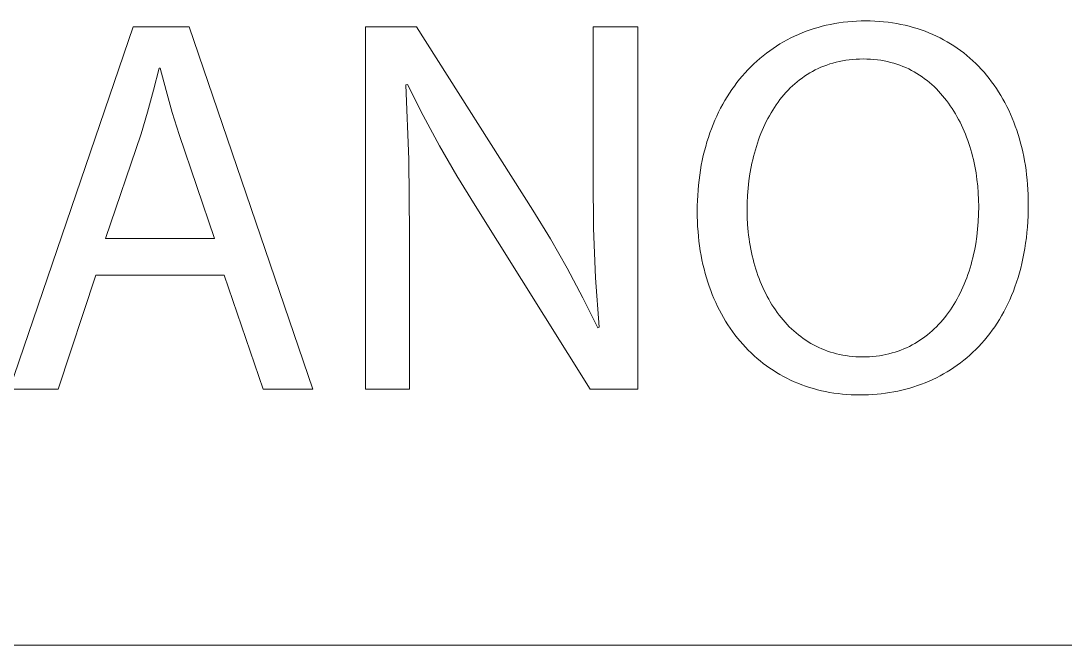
# Model space of a CAD drawing. Header units: millimetres. Extents: x 430 to 4403, y -1522 to 1254.
# Drawn here: x 3479.7 to 3556.9, y -1522.2 to -1476.1 of the extents above; entities that cross this region are included whole.
import ezdxf

# ---------------------------------------------------------------- set-up
doc = ezdxf.new("R2010")
doc.units = ezdxf.units.MM
doc.header["$MEASUREMENT"] = 0
doc.layers.add('Domyślny', color=7, linetype='Continuous', true_color=0x000000)

msp = doc.modelspace()

# ---------------------------------------------------------------- linework, layer by layer
at = {"layer": 'Domyślny', "color": 18, "lineweight": 15, "true_color": 0x000000}
for p, q in [((3540.49, -1476.155), (3540.813, -1476.119)), ((3540.813, -1476.119), (3541.139, -1476.091)), ((3541.139, -1476.091), (3541.468, -1476.071)), ((3541.468, -1476.071), (3541.8, -1476.058)), ((3541.8, -1476.058), (3542.134, -1476.054)), ((3542.134, -1476.054), (3542.475, -1476.058)), ((3542.475, -1476.058), (3542.813, -1476.071)), ((3542.813, -1476.071), (3543.146, -1476.091)), ((3543.146, -1476.091), (3543.475, -1476.119)), ((3543.475, -1476.119), (3543.801, -1476.156)), ((3478.82, -1503.298), (3487.949, -1476.494)), ((3487.949, -1476.494), (3492.103, -1476.494)), ((3492.103, -1476.494), (3501.258, -1503.298)), ((3505.157, -1503.295), (3505.157, -1476.504)), ((3505.157, -1476.504), (3508.928, -1476.504)), ((3508.928, -1476.504), (3517.514, -1490.065)), ((3521.999, -1487.71), (3521.999, -1476.504)), ((3521.999, -1476.504), (3525.28, -1476.504)), ((3525.28, -1476.504), (3525.28, -1503.295)), ((3537.448, -1476.939), (3537.736, -1476.827)), ((3537.736, -1476.827), (3538.027, -1476.722)), ((3538.027, -1476.722), (3538.323, -1476.625)), ((3538.323, -1476.625), (3538.622, -1476.535)), ((3538.622, -1476.535), (3538.925, -1476.452)), ((3538.925, -1476.452), (3539.231, -1476.378)), ((3539.231, -1476.378), (3539.541, -1476.31)), ((3539.541, -1476.31), (3539.854, -1476.251)), ((3539.854, -1476.251), (3540.17, -1476.199)), ((3540.17, -1476.199), (3540.49, -1476.155)), ((3543.801, -1476.156), (3544.122, -1476.2)), ((3544.122, -1476.2), (3544.439, -1476.251)), ((3544.439, -1476.251), (3544.752, -1476.311)), ((3544.752, -1476.311), (3545.061, -1476.378)), ((3545.061, -1476.378), (3545.366, -1476.453)), ((3545.366, -1476.453), (3545.666, -1476.535)), ((3545.666, -1476.535), (3545.962, -1476.625)), ((3545.962, -1476.625), (3546.254, -1476.721)), ((3546.254, -1476.721), (3546.541, -1476.826)), ((3546.541, -1476.826), (3546.824, -1476.937)), ((3535.806, -1477.761), (3536.069, -1477.606)), ((3536.069, -1477.606), (3536.337, -1477.459)), ((3536.337, -1477.459), (3536.608, -1477.318)), ((3536.608, -1477.318), (3536.884, -1477.184)), ((3536.884, -1477.184), (3537.164, -1477.058)), ((3537.164, -1477.058), (3537.448, -1476.939)), ((3546.824, -1476.937), (3547.102, -1477.055)), ((3547.102, -1477.055), (3547.376, -1477.181)), ((3547.376, -1477.181), (3547.645, -1477.313)), ((3547.645, -1477.313), (3547.909, -1477.452)), ((3547.909, -1477.452), (3548.169, -1477.598)), ((3548.169, -1477.598), (3548.423, -1477.751)), ((3534.799, -1478.448), (3535.044, -1478.266)), ((3535.044, -1478.266), (3535.294, -1478.091)), ((3535.294, -1478.091), (3535.548, -1477.922)), ((3535.548, -1477.922), (3535.806, -1477.761)), ((3548.423, -1477.751), (3548.673, -1477.911)), ((3548.673, -1477.911), (3548.919, -1478.077)), ((3548.919, -1478.077), (3549.159, -1478.249)), ((3549.159, -1478.249), (3549.394, -1478.428)), ((3549.394, -1478.428), (3549.624, -1478.614)), ((3533.867, -1479.242), (3534.093, -1479.033)), ((3534.093, -1479.033), (3534.323, -1478.832)), ((3534.323, -1478.832), (3534.559, -1478.637)), ((3534.559, -1478.637), (3534.799, -1478.448)), ((3539.72, -1479.174), (3539.492, -1479.243)), ((3539.952, -1479.112), (3539.72, -1479.174)), ((3540.189, -1479.057), (3539.952, -1479.112)), ((3540.43, -1479.008), (3540.189, -1479.057)), ((3540.675, -1478.967), (3540.43, -1479.008)), ((3540.924, -1478.933), (3540.675, -1478.967)), ((3541.177, -1478.907), (3540.924, -1478.933)), ((3541.435, -1478.888), (3541.177, -1478.907)), ((3541.696, -1478.876), (3541.435, -1478.888)), ((3541.962, -1478.872), (3541.696, -1478.876)), ((3542.231, -1478.876), (3541.962, -1478.872)), ((3542.496, -1478.889), (3542.231, -1478.876)), ((3542.756, -1478.909), (3542.496, -1478.889)), ((3543.011, -1478.936), (3542.756, -1478.909)), ((3543.262, -1478.972), (3543.011, -1478.936)), ((3543.509, -1479.015), (3543.262, -1478.972)), ((3543.751, -1479.065), (3543.509, -1479.015)), ((3543.99, -1479.123), (3543.751, -1479.065)), ((3544.223, -1479.187), (3543.99, -1479.123)), ((3544.452, -1479.259), (3544.223, -1479.187)), ((3549.624, -1478.614), (3549.85, -1478.805)), ((3549.85, -1478.805), (3550.07, -1479.003)), ((3550.07, -1479.003), (3550.284, -1479.207)), ((3550.284, -1479.207), (3550.494, -1479.417)), ((3489.88, -1479.563), (3489.472, -1481.187)), ((3489.96, -1479.563), (3489.88, -1479.563)), ((3490.389, -1481.206), (3489.96, -1479.563)), ((3533.015, -1480.138), (3533.22, -1479.904)), ((3533.22, -1479.904), (3533.431, -1479.677)), ((3533.431, -1479.677), (3533.646, -1479.456)), ((3533.646, -1479.456), (3533.867, -1479.242)), ((3538.01, -1479.907), (3537.816, -1480.026)), ((3538.209, -1479.793), (3538.01, -1479.907)), ((3538.413, -1479.686), (3538.209, -1479.793)), ((3538.62, -1479.585), (3538.413, -1479.686)), ((3538.832, -1479.49), (3538.62, -1479.585)), ((3539.048, -1479.401), (3538.832, -1479.49)), ((3539.268, -1479.319), (3539.048, -1479.401)), ((3539.492, -1479.243), (3539.268, -1479.319)), ((3544.677, -1479.338), (3544.452, -1479.259)), ((3544.898, -1479.423), (3544.677, -1479.338)), ((3545.114, -1479.515), (3544.898, -1479.423)), ((3545.326, -1479.613), (3545.114, -1479.515)), ((3545.534, -1479.717), (3545.326, -1479.613)), ((3545.737, -1479.828), (3545.534, -1479.717)), ((3545.936, -1479.945), (3545.737, -1479.828)), ((3546.13, -1480.068), (3545.936, -1479.945)), ((3550.494, -1479.417), (3550.699, -1479.633)), ((3550.699, -1479.633), (3550.898, -1479.855)), ((3550.898, -1479.855), (3551.091, -1480.082)), ((3508.253, -1480.751), (3508.134, -1480.791)), ((3509.402, -1483.047), (3508.253, -1480.751)), ((3532.432, -1480.875), (3532.621, -1480.623)), ((3532.621, -1480.623), (3532.816, -1480.378)), ((3532.816, -1480.378), (3533.015, -1480.138)), ((3536.904, -1480.709), (3536.734, -1480.862)), ((3537.078, -1480.561), (3536.904, -1480.709)), ((3537.256, -1480.419), (3537.078, -1480.561)), ((3537.438, -1480.283), (3537.256, -1480.419)), ((3537.625, -1480.152), (3537.438, -1480.283)), ((3537.816, -1480.026), (3537.625, -1480.152)), ((3546.321, -1480.196), (3546.13, -1480.068)), ((3546.507, -1480.33), (3546.321, -1480.196)), ((3546.688, -1480.47), (3546.507, -1480.33)), ((3546.865, -1480.615), (3546.688, -1480.47)), ((3547.039, -1480.765), (3546.865, -1480.615)), ((3551.091, -1480.082), (3551.28, -1480.316)), ((3551.28, -1480.316), (3551.463, -1480.555)), ((3551.463, -1480.555), (3551.64, -1480.8)), ((3489.472, -1481.187), (3489.027, -1482.802)), ((3490.856, -1482.838), (3490.389, -1481.206)), ((3508.134, -1480.791), (3508.358, -1486.319)), ((3531.899, -1481.667), (3532.071, -1481.397)), ((3532.071, -1481.397), (3532.249, -1481.133)), ((3532.249, -1481.133), (3532.432, -1480.875)), ((3536.096, -1481.523), (3535.947, -1481.701)), ((3536.249, -1481.35), (3536.096, -1481.523)), ((3536.407, -1481.182), (3536.249, -1481.35)), ((3536.568, -1481.019), (3536.407, -1481.182)), ((3536.734, -1480.862), (3536.568, -1481.019)), ((3547.207, -1480.92), (3547.039, -1480.765)), ((3547.372, -1481.08), (3547.207, -1480.92)), ((3547.532, -1481.246), (3547.372, -1481.08)), ((3547.688, -1481.415), (3547.532, -1481.246)), ((3547.84, -1481.59), (3547.688, -1481.415)), ((3551.64, -1480.8), (3551.812, -1481.05)), ((3551.812, -1481.05), (3551.978, -1481.306)), ((3551.978, -1481.306), (3552.139, -1481.567)), ((3531.418, -1482.51), (3531.573, -1482.223)), ((3531.573, -1482.223), (3531.733, -1481.942)), ((3531.733, -1481.942), (3531.899, -1481.667)), ((3535.526, -1482.261), (3535.394, -1482.456)), ((3535.662, -1482.07), (3535.526, -1482.261)), ((3535.803, -1481.883), (3535.662, -1482.07)), ((3535.947, -1481.701), (3535.803, -1481.883)), ((3547.987, -1481.769), (3547.84, -1481.59)), ((3548.13, -1481.952), (3547.987, -1481.769)), ((3548.269, -1482.139), (3548.13, -1481.952)), ((3548.404, -1482.33), (3548.269, -1482.139)), ((3552.139, -1481.567), (3552.294, -1481.834)), ((3552.294, -1481.834), (3552.443, -1482.105)), ((3552.443, -1482.105), (3552.586, -1482.382)), ((3489.027, -1482.802), (3488.544, -1484.405)), ((3491.362, -1484.458), (3490.856, -1482.838)), ((3510.622, -1485.307), (3509.402, -1483.047)), ((3531.128, -1483.101), (3531.27, -1482.803)), ((3531.27, -1482.803), (3531.418, -1482.51)), ((3535.022, -1483.068), (3534.907, -1483.279)), ((3535.142, -1482.86), (3535.022, -1483.068)), ((3535.266, -1482.656), (3535.142, -1482.86)), ((3535.394, -1482.456), (3535.266, -1482.656)), ((3548.534, -1482.526), (3548.404, -1482.33)), ((3548.66, -1482.725), (3548.534, -1482.526)), ((3548.782, -1482.927), (3548.66, -1482.725)), ((3548.9, -1483.134), (3548.782, -1482.927)), ((3552.586, -1482.382), (3552.723, -1482.664)), ((3552.723, -1482.664), (3552.855, -1482.951)), ((3552.855, -1482.951), (3552.981, -1483.243)), ((3530.739, -1484.029), (3530.862, -1483.714)), ((3530.862, -1483.714), (3530.992, -1483.405)), ((3530.992, -1483.405), (3531.128, -1483.101)), ((3534.689, -1483.714), (3534.586, -1483.936)), ((3534.796, -1483.495), (3534.689, -1483.714)), ((3534.907, -1483.279), (3534.796, -1483.495)), ((3549.014, -1483.343), (3548.9, -1483.134)), ((3549.123, -1483.556), (3549.014, -1483.343)), ((3549.228, -1483.772), (3549.123, -1483.556)), ((3549.329, -1483.991), (3549.228, -1483.772)), ((3552.981, -1483.243), (3553.1, -1483.54)), ((3553.1, -1483.54), (3553.214, -1483.841)), ((3553.214, -1483.841), (3553.321, -1484.148)), ((3488.544, -1484.405), (3485.911, -1492.158)), ((3493.982, -1492.158), (3491.362, -1484.458)), ((3530.511, -1484.674), (3530.622, -1484.348)), ((3530.622, -1484.348), (3530.739, -1484.029)), ((3534.393, -1484.392), (3534.302, -1484.625)), ((3534.487, -1484.163), (3534.393, -1484.392)), ((3534.586, -1483.936), (3534.487, -1484.163)), ((3549.426, -1484.212), (3549.329, -1483.991)), ((3549.519, -1484.437), (3549.426, -1484.212)), ((3549.607, -1484.664), (3549.519, -1484.437)), ((3553.321, -1484.148), (3553.423, -1484.458)), ((3553.423, -1484.458), (3553.518, -1484.774)), ((3511.91, -1487.528), (3510.622, -1485.307)), ((3530.219, -1485.68), (3530.31, -1485.34)), ((3530.31, -1485.34), (3530.407, -1485.004)), ((3530.407, -1485.004), (3530.511, -1484.674)), ((3534.057, -1485.341), (3533.983, -1485.585)), ((3534.134, -1485.099), (3534.057, -1485.341)), ((3534.216, -1484.86), (3534.134, -1485.099)), ((3534.302, -1484.625), (3534.216, -1484.86)), ((3549.691, -1484.893), (3549.607, -1484.664)), ((3549.771, -1485.125), (3549.691, -1484.893)), ((3549.847, -1485.359), (3549.771, -1485.125)), ((3549.919, -1485.595), (3549.847, -1485.359)), ((3553.518, -1484.774), (3553.607, -1485.094)), ((3553.607, -1485.094), (3553.69, -1485.418)), ((3530.058, -1486.377), (3530.135, -1486.026)), ((3530.135, -1486.026), (3530.219, -1485.68)), ((3533.849, -1486.082), (3533.788, -1486.335)), ((3533.914, -1485.833), (3533.849, -1486.082)), ((3533.983, -1485.585), (3533.914, -1485.833)), ((3549.987, -1485.833), (3549.919, -1485.595)), ((3550.05, -1486.072), (3549.987, -1485.833)), ((3550.109, -1486.313), (3550.05, -1486.072)), ((3553.69, -1485.418), (3553.766, -1485.747)), ((3553.766, -1485.747), (3553.836, -1486.08)), ((3553.836, -1486.08), (3553.9, -1486.417)), ((3508.358, -1486.319), (3508.412, -1491.851)), ((3529.926, -1487.093), (3529.988, -1486.732)), ((3529.988, -1486.732), (3530.058, -1486.377)), ((3533.679, -1486.846), (3533.586, -1487.366)), ((3533.731, -1486.589), (3533.679, -1486.846)), ((3533.788, -1486.335), (3533.731, -1486.589)), ((3550.216, -1486.8), (3550.109, -1486.313)), ((3550.306, -1487.292), (3550.216, -1486.8)), ((3553.9, -1486.417), (3553.957, -1486.759)), ((3553.957, -1486.759), (3554.007, -1487.104)), ((3513.267, -1489.708), (3511.91, -1487.528)), ((3522.018, -1491.383), (3521.999, -1487.71)), ((3529.821, -1487.828), (3529.87, -1487.458)), ((3529.87, -1487.458), (3529.926, -1487.093)), ((3533.586, -1487.366), (3533.51, -1487.894)), ((3550.379, -1487.788), (3550.306, -1487.292)), ((3554.007, -1487.104), (3554.051, -1487.453)), ((3554.051, -1487.453), (3554.088, -1487.807)), ((3529.746, -1488.582), (3529.78, -1488.203)), ((3529.78, -1488.203), (3529.821, -1487.828)), ((3533.452, -1488.429), (3533.41, -1488.969)), ((3533.51, -1487.894), (3533.452, -1488.429)), ((3550.436, -1488.286), (3550.379, -1487.788)), ((3550.477, -1488.786), (3550.436, -1488.286)), ((3554.088, -1487.807), (3554.119, -1488.164)), ((3554.119, -1488.164), (3554.143, -1488.524)), ((3529.7, -1489.355), (3529.719, -1488.966)), ((3529.719, -1488.966), (3529.746, -1488.582)), ((3533.41, -1488.969), (3533.384, -1489.515)), ((3550.501, -1489.287), (3550.477, -1488.786)), ((3554.143, -1488.524), (3554.16, -1488.889)), ((3554.16, -1488.889), (3554.17, -1489.257)), ((3554.17, -1489.257), (3554.174, -1489.629)), ((3521.774, -1503.295), (3513.267, -1489.708)), ((3529.685, -1490.145), (3529.689, -1489.747)), ((3529.689, -1489.747), (3529.7, -1489.355)), ((3533.384, -1489.515), (3533.376, -1490.065)), ((3550.5, -1490.354), (3550.509, -1489.787)), ((3550.509, -1489.787), (3550.501, -1489.287)), ((3554.174, -1489.629), (3554.17, -1490.058)), ((3517.514, -1490.065), (3518.825, -1492.181)), ((3529.688, -1490.523), (3529.685, -1490.145)), ((3529.699, -1490.897), (3529.688, -1490.523)), ((3533.376, -1490.065), (3533.385, -1490.599)), ((3533.385, -1490.599), (3533.412, -1491.129)), ((3550.473, -1490.913), (3550.5, -1490.354)), ((3554.158, -1490.48), (3554.137, -1490.897)), ((3554.17, -1490.058), (3554.158, -1490.48)), ((3522.159, -1495.054), (3522.018, -1491.383)), ((3529.717, -1491.267), (3529.699, -1490.897)), ((3529.742, -1491.634), (3529.717, -1491.267)), ((3533.412, -1491.129), (3533.457, -1491.654)), ((3550.365, -1492.009), (3550.428, -1491.465)), ((3550.428, -1491.465), (3550.473, -1490.913)), ((3554.109, -1491.307), (3554.073, -1491.71)), ((3554.137, -1490.897), (3554.109, -1491.307)), ((3485.911, -1492.158), (3493.982, -1492.158)), ((3508.412, -1491.851), (3508.412, -1503.295)), ((3518.825, -1492.181), (3520.065, -1494.339)), ((3529.774, -1491.996), (3529.742, -1491.634)), ((3529.813, -1492.354), (3529.774, -1491.996)), ((3533.457, -1491.654), (3533.486, -1491.914)), ((3533.486, -1491.914), (3533.52, -1492.172)), ((3533.52, -1492.172), (3533.558, -1492.429)), ((3550.285, -1492.544), (3550.365, -1492.009)), ((3554.03, -1492.107), (3553.978, -1492.498)), ((3554.073, -1491.71), (3554.03, -1492.107)), ((3529.859, -1492.707), (3529.813, -1492.354)), ((3529.912, -1493.057), (3529.859, -1492.707)), ((3529.971, -1493.402), (3529.912, -1493.057)), ((3533.558, -1492.429), (3533.6, -1492.684)), ((3533.6, -1492.684), (3533.647, -1492.938)), ((3533.647, -1492.938), (3533.698, -1493.189)), ((3550.132, -1493.328), (3550.187, -1493.069)), ((3550.187, -1493.069), (3550.238, -1492.808)), ((3550.238, -1492.808), (3550.285, -1492.544)), ((3553.919, -1492.882), (3553.853, -1493.26)), ((3553.978, -1492.498), (3553.919, -1492.882)), ((3530.037, -1493.742), (3529.971, -1493.402)), ((3530.11, -1494.079), (3530.037, -1493.742)), ((3533.698, -1493.189), (3533.753, -1493.438)), ((3533.753, -1493.438), (3533.813, -1493.685)), ((3533.813, -1493.685), (3533.877, -1493.929)), ((3549.94, -1494.088), (3550.008, -1493.837)), ((3550.008, -1493.837), (3550.072, -1493.584)), ((3550.072, -1493.584), (3550.132, -1493.328)), ((3553.78, -1493.631), (3553.699, -1493.996)), ((3553.853, -1493.26), (3553.78, -1493.631)), ((3520.065, -1494.339), (3521.234, -1496.536)), ((3530.189, -1494.41), (3530.11, -1494.079)), ((3530.275, -1494.737), (3530.189, -1494.41)), ((3533.877, -1493.929), (3533.945, -1494.172)), ((3533.945, -1494.172), (3534.017, -1494.411)), ((3534.017, -1494.411), (3534.094, -1494.648)), ((3534.094, -1494.648), (3534.175, -1494.883)), ((3549.709, -1494.821), (3549.79, -1494.58)), ((3549.79, -1494.58), (3549.867, -1494.335)), ((3549.867, -1494.335), (3549.94, -1494.088)), ((3553.611, -1494.354), (3553.516, -1494.706)), ((3553.699, -1493.996), (3553.611, -1494.354)), ((3485.197, -1494.87), (3482.418, -1503.298)), ((3494.696, -1494.87), (3485.197, -1494.87)), ((3497.567, -1503.298), (3494.696, -1494.87)), ((3522.423, -1498.718), (3522.159, -1495.054)), ((3530.367, -1495.059), (3530.275, -1494.737)), ((3530.466, -1495.376), (3530.367, -1495.059)), ((3530.57, -1495.689), (3530.466, -1495.376)), ((3534.175, -1494.883), (3534.26, -1495.114)), ((3534.26, -1495.114), (3534.35, -1495.343)), ((3534.35, -1495.343), (3534.443, -1495.568)), ((3549.44, -1495.525), (3549.534, -1495.294)), ((3549.534, -1495.294), (3549.623, -1495.059)), ((3549.623, -1495.059), (3549.709, -1494.821)), ((3553.306, -1495.39), (3553.19, -1495.723)), ((3553.414, -1495.052), (3553.306, -1495.39)), ((3553.516, -1494.706), (3553.414, -1495.052)), ((3530.682, -1495.997), (3530.57, -1495.689)), ((3530.799, -1496.299), (3530.682, -1495.997)), ((3534.443, -1495.568), (3534.541, -1495.79)), ((3534.541, -1495.79), (3534.643, -1496.009)), ((3534.643, -1496.009), (3534.749, -1496.225)), ((3549.023, -1496.413), (3549.134, -1496.197)), ((3549.134, -1496.197), (3549.24, -1495.977)), ((3549.24, -1495.977), (3549.342, -1495.752)), ((3549.342, -1495.752), (3549.44, -1495.525)), ((3553.068, -1496.048), (3552.94, -1496.367)), ((3553.19, -1495.723), (3553.068, -1496.048)), ((3521.234, -1496.536), (3522.33, -1498.771)), ((3530.922, -1496.597), (3530.799, -1496.299)), ((3531.051, -1496.89), (3530.922, -1496.597)), ((3531.187, -1497.177), (3531.051, -1496.89)), ((3534.749, -1496.225), (3534.859, -1496.438)), ((3534.859, -1496.438), (3534.973, -1496.646)), ((3534.973, -1496.646), (3535.092, -1496.851)), ((3535.092, -1496.851), (3535.214, -1497.053)), ((3548.667, -1497.039), (3548.79, -1496.835)), ((3548.79, -1496.835), (3548.909, -1496.626)), ((3548.909, -1496.626), (3549.023, -1496.413)), ((3552.805, -1496.68), (3552.664, -1496.986)), ((3552.94, -1496.367), (3552.805, -1496.68)), ((3531.328, -1497.459), (3531.187, -1497.177)), ((3531.475, -1497.736), (3531.328, -1497.459)), ((3531.628, -1498.008), (3531.475, -1497.736)), ((3535.214, -1497.053), (3535.34, -1497.25)), ((3535.34, -1497.25), (3535.471, -1497.443)), ((3535.471, -1497.443), (3535.605, -1497.633)), ((3535.605, -1497.633), (3535.744, -1497.818)), ((3548.136, -1497.815), (3548.275, -1497.628)), ((3548.275, -1497.628), (3548.41, -1497.436)), ((3548.41, -1497.436), (3548.541, -1497.24)), ((3548.541, -1497.24), (3548.667, -1497.039)), ((3552.363, -1497.578), (3552.204, -1497.864)), ((3552.517, -1497.285), (3552.363, -1497.578)), ((3552.664, -1496.986), (3552.517, -1497.285)), ((3531.786, -1498.274), (3531.628, -1498.008)), ((3531.95, -1498.535), (3531.786, -1498.274)), ((3535.744, -1497.818), (3535.886, -1497.999)), ((3535.886, -1497.999), (3536.032, -1498.175)), ((3536.032, -1498.175), (3536.183, -1498.347)), ((3536.183, -1498.347), (3536.337, -1498.515)), ((3536.337, -1498.515), (3536.495, -1498.678)), ((3547.382, -1498.682), (3547.54, -1498.518)), ((3547.54, -1498.518), (3547.695, -1498.35)), ((3547.695, -1498.35), (3547.846, -1498.176)), ((3547.846, -1498.176), (3547.993, -1497.998)), ((3547.993, -1497.998), (3548.136, -1497.815)), ((3551.867, -1498.416), (3551.69, -1498.682)), ((3552.038, -1498.143), (3551.867, -1498.416)), ((3552.204, -1497.864), (3552.038, -1498.143)), ((3522.33, -1498.771), (3522.423, -1498.718)), ((3532.12, -1498.79), (3531.95, -1498.535)), ((3532.295, -1499.039), (3532.12, -1498.79)), ((3532.476, -1499.283), (3532.295, -1499.039)), ((3532.662, -1499.521), (3532.476, -1499.283)), ((3536.495, -1498.678), (3536.657, -1498.835)), ((3536.657, -1498.835), (3536.823, -1498.988)), ((3536.823, -1498.988), (3536.993, -1499.136)), ((3536.993, -1499.136), (3537.166, -1499.279)), ((3537.166, -1499.279), (3537.344, -1499.417)), ((3546.529, -1499.424), (3546.707, -1499.286)), ((3546.707, -1499.286), (3546.882, -1499.143)), ((3546.882, -1499.143), (3547.052, -1498.995)), ((3547.052, -1498.995), (3547.219, -1498.841)), ((3547.219, -1498.841), (3547.382, -1498.682)), ((3551.319, -1499.194), (3551.126, -1499.441)), ((3551.507, -1498.942), (3551.319, -1499.194)), ((3551.69, -1498.682), (3551.507, -1498.942)), ((3532.853, -1499.753), (3532.662, -1499.521)), ((3533.05, -1499.98), (3532.853, -1499.753)), ((3533.252, -1500.2), (3533.05, -1499.98)), ((3537.344, -1499.417), (3537.525, -1499.549)), ((3537.525, -1499.549), (3537.71, -1499.676)), ((3537.71, -1499.676), (3537.899, -1499.797)), ((3537.899, -1499.797), (3538.091, -1499.913)), ((3538.091, -1499.913), (3538.288, -1500.023)), ((3538.288, -1500.023), (3538.488, -1500.127)), ((3545.38, -1500.133), (3545.581, -1500.029)), ((3545.581, -1500.029), (3545.778, -1499.92)), ((3545.778, -1499.92), (3545.971, -1499.804)), ((3545.971, -1499.804), (3546.161, -1499.683)), ((3546.161, -1499.683), (3546.347, -1499.556)), ((3546.347, -1499.556), (3546.529, -1499.424)), ((3550.723, -1499.912), (3550.514, -1500.138)), ((3550.927, -1499.68), (3550.723, -1499.912)), ((3551.126, -1499.441), (3550.927, -1499.68)), ((3533.459, -1500.414), (3533.252, -1500.2)), ((3533.671, -1500.623), (3533.459, -1500.414)), ((3533.888, -1500.825), (3533.671, -1500.623)), ((3534.11, -1501.021), (3533.888, -1500.825)), ((3538.488, -1500.127), (3538.691, -1500.225)), ((3538.691, -1500.225), (3538.899, -1500.317)), ((3538.899, -1500.317), (3539.11, -1500.403)), ((3539.11, -1500.403), (3539.325, -1500.482)), ((3539.325, -1500.482), (3539.543, -1500.555)), ((3539.543, -1500.555), (3539.765, -1500.622)), ((3539.765, -1500.622), (3539.99, -1500.682)), ((3539.99, -1500.682), (3540.22, -1500.736)), ((3540.22, -1500.736), (3540.452, -1500.782)), ((3540.452, -1500.782), (3540.689, -1500.822)), ((3540.689, -1500.822), (3540.928, -1500.855)), ((3542.924, -1500.856), (3543.165, -1500.823)), ((3543.165, -1500.823), (3543.403, -1500.784)), ((3543.403, -1500.784), (3543.637, -1500.738)), ((3543.637, -1500.738), (3543.868, -1500.685)), ((3543.868, -1500.685), (3544.095, -1500.625)), ((3544.095, -1500.625), (3544.318, -1500.559)), ((3544.318, -1500.559), (3544.538, -1500.487)), ((3544.538, -1500.487), (3544.754, -1500.408)), ((3544.754, -1500.408), (3544.966, -1500.322)), ((3544.966, -1500.322), (3545.175, -1500.231)), ((3545.175, -1500.231), (3545.38, -1500.133)), ((3549.857, -1500.775), (3549.628, -1500.974)), ((3550.081, -1500.57), (3549.857, -1500.775)), ((3550.3, -1500.357), (3550.081, -1500.57)), ((3550.514, -1500.138), (3550.3, -1500.357)), ((3534.336, -1501.211), (3534.11, -1501.021)), ((3534.568, -1501.394), (3534.336, -1501.211)), ((3534.804, -1501.571), (3534.568, -1501.394)), ((3535.045, -1501.742), (3534.804, -1501.571)), ((3540.928, -1500.855), (3541.172, -1500.881)), ((3541.172, -1500.881), (3541.419, -1500.899)), ((3541.419, -1500.899), (3541.669, -1500.91)), ((3541.669, -1500.91), (3541.923, -1500.914)), ((3541.923, -1500.914), (3542.178, -1500.91)), ((3542.178, -1500.91), (3542.43, -1500.899)), ((3542.43, -1500.899), (3542.679, -1500.881)), ((3542.679, -1500.881), (3542.924, -1500.856)), ((3548.916, -1501.53), (3548.669, -1501.701)), ((3549.158, -1501.351), (3548.916, -1501.53)), ((3549.395, -1501.166), (3549.158, -1501.351)), ((3549.628, -1500.974), (3549.395, -1501.166)), ((3535.291, -1501.906), (3535.045, -1501.742)), ((3535.541, -1502.063), (3535.291, -1501.906)), ((3535.795, -1502.214), (3535.541, -1502.063)), ((3536.054, -1502.358), (3535.795, -1502.214)), ((3536.318, -1502.495), (3536.054, -1502.358)), ((3547.643, -1502.318), (3547.376, -1502.455)), ((3547.905, -1502.174), (3547.643, -1502.318)), ((3548.164, -1502.023), (3547.905, -1502.174)), ((3548.419, -1501.866), (3548.164, -1502.023)), ((3548.669, -1501.701), (3548.419, -1501.866)), ((3536.585, -1502.626), (3536.318, -1502.495)), ((3536.857, -1502.749), (3536.585, -1502.626)), ((3537.133, -1502.866), (3536.857, -1502.749)), ((3537.413, -1502.975), (3537.133, -1502.866)), ((3537.697, -1503.078), (3537.413, -1502.975)), ((3537.985, -1503.173), (3537.697, -1503.078)), ((3545.703, -1503.132), (3545.413, -1503.221)), ((3545.99, -1503.037), (3545.703, -1503.132)), ((3546.274, -1502.934), (3545.99, -1503.037)), ((3546.555, -1502.825), (3546.274, -1502.934)), ((3546.832, -1502.709), (3546.555, -1502.825)), ((3547.106, -1502.586), (3546.832, -1502.709)), ((3547.376, -1502.455), (3547.106, -1502.586)), ((3482.418, -1503.298), (3478.82, -1503.298)), ((3501.258, -1503.298), (3497.567, -1503.298)), ((3508.412, -1503.295), (3505.157, -1503.295)), ((3525.28, -1503.295), (3521.774, -1503.295)), ((3538.277, -1503.261), (3537.985, -1503.173)), ((3538.572, -1503.342), (3538.277, -1503.261)), ((3538.872, -1503.415), (3538.572, -1503.342)), ((3539.175, -1503.481), (3538.872, -1503.415)), ((3539.481, -1503.539), (3539.175, -1503.481)), ((3539.792, -1503.59), (3539.481, -1503.539)), ((3540.105, -1503.633), (3539.792, -1503.59)), ((3540.423, -1503.668), (3540.105, -1503.633)), ((3540.743, -1503.696), (3540.423, -1503.668)), ((3541.067, -1503.716), (3540.743, -1503.696)), ((3541.394, -1503.728), (3541.067, -1503.716)), ((3541.724, -1503.732), (3541.394, -1503.728)), ((3542.044, -1503.728), (3541.724, -1503.732)), ((3542.362, -1503.718), (3542.044, -1503.728)), ((3542.677, -1503.7), (3542.362, -1503.718)), ((3542.991, -1503.675), (3542.677, -1503.7)), ((3543.303, -1503.643), (3542.991, -1503.675)), ((3543.612, -1503.604), (3543.303, -1503.643)), ((3543.919, -1503.557), (3543.612, -1503.604)), ((3544.223, -1503.504), (3543.919, -1503.557)), ((3544.525, -1503.444), (3544.223, -1503.504)), ((3544.824, -1503.376), (3544.525, -1503.444)), ((3545.12, -1503.302), (3544.824, -1503.376)), ((3545.413, -1503.221), (3545.12, -1503.302)), ((4399.218, -1522.237), (429.915, -1522.237)), ((4399.218, -1522.237), (2901.531, -1522.237))]:
    msp.add_line(p, q, dxfattribs=at)

doc.saveas('drawing.dxf')
